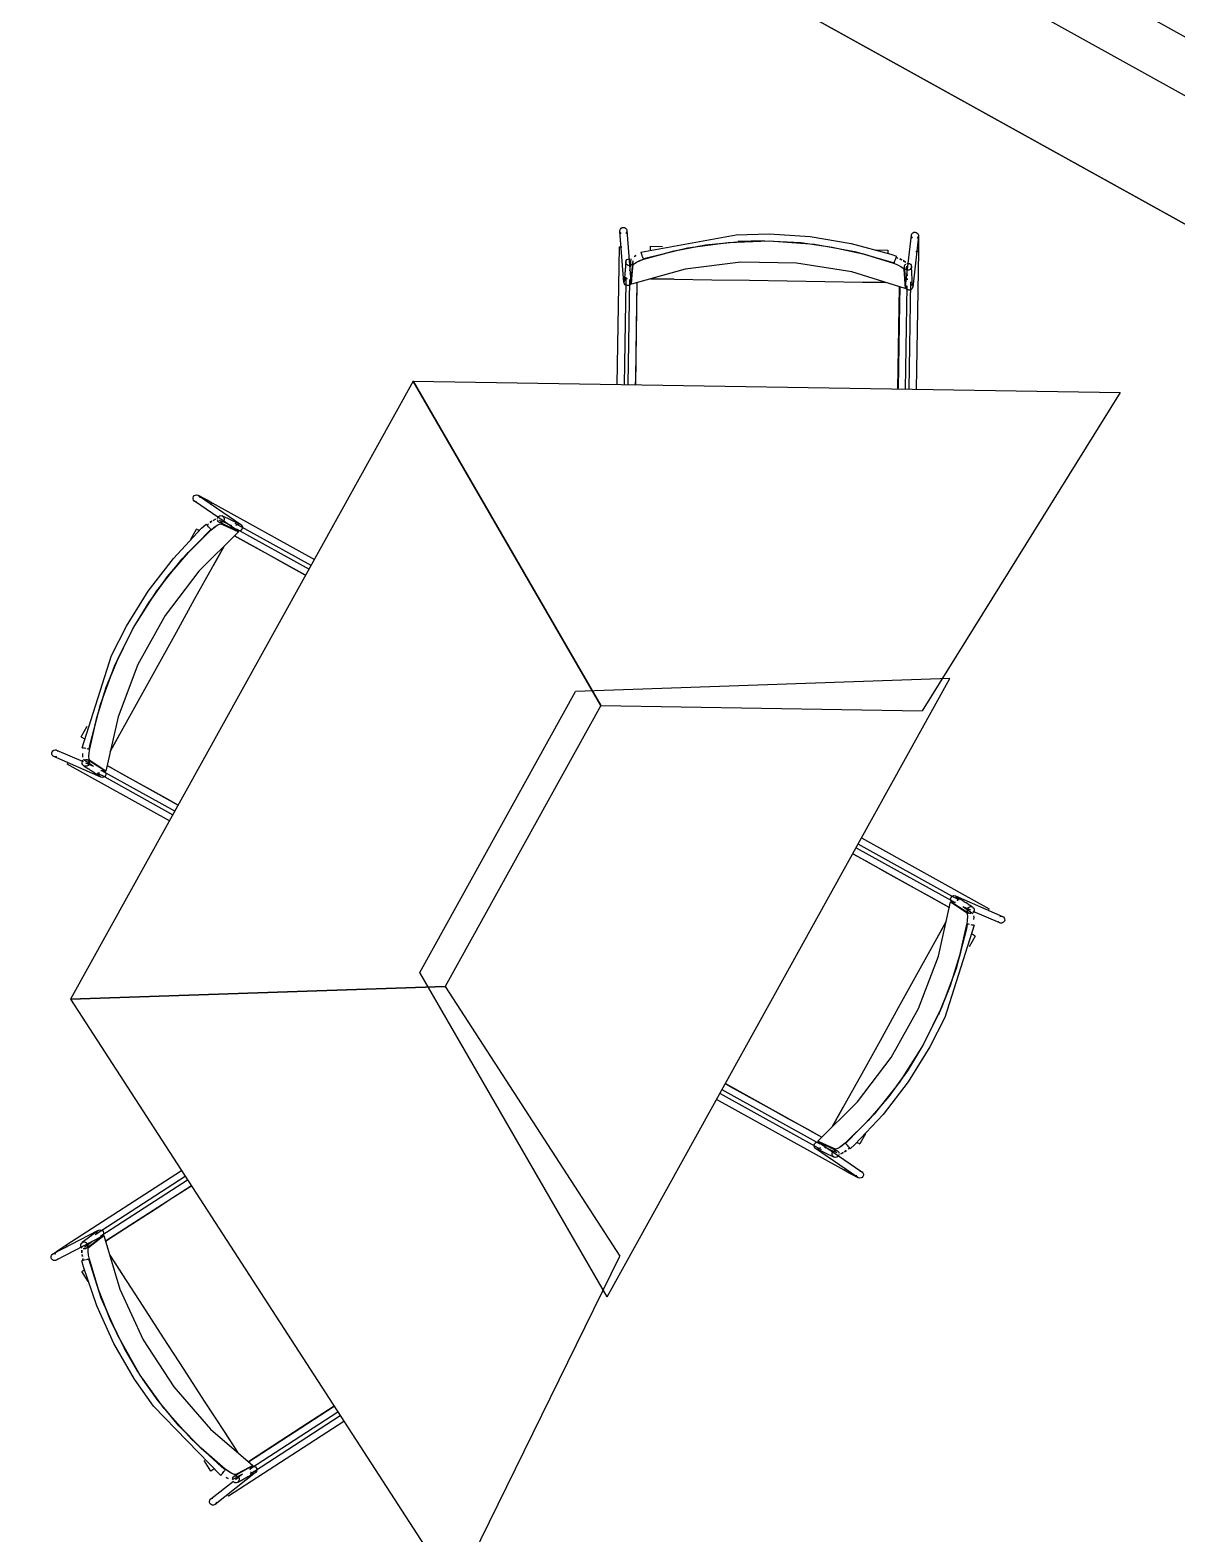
# Model space of a CAD drawing. Header units: metres. Extents: x 3.2 to 22.3, y 0.7 to 22.8.
# Drawn here: x 14.732 to 15.435, y 5.182 to 6.104 of the extents above; entities that cross this region are included whole.
import ezdxf

# ---------------------------------------------------------------- set-up
doc = ezdxf.new("R2010")
doc.units = ezdxf.units.M
doc.layers.add('ARREDI', color=9, linetype='Continuous')
doc.layers.add('PARETI_STRUTTURE', color=7, linetype='Continuous')

msp = doc.modelspace()

# ---------------------------------------------------------------- linework, layer by layer
at = {"layer": 'ARREDI'}
for points in [[(15.09465, 5.97883), (15.09415, 5.97938), (15.09389, 5.98008), (15.09384, 5.98033), (15.09387, 5.98083), (15.09411, 5.98154), (15.09458, 5.98211), (15.09522, 5.9825), (15.09597, 5.98265), (15.0967, 5.98254), (15.09736, 5.98218)], [(15.09736, 5.98217), (15.09786, 5.98162), (15.09813, 5.98092), (15.09817, 5.98067), (15.09814, 5.98017), (15.09791, 5.97947), (15.09743, 5.9789)], [(15.1084, 5.96313), (15.12718, 5.96827), (15.14633, 5.97188), (15.16546, 5.9739)], [(15.10855, 5.96318), (15.1273, 5.96829), (15.14641, 5.97189)], [(15.14724, 5.97198), (15.16549, 5.9739)], [(15.18242, 5.97434), (15.16607, 5.97394)], [(15.16611, 5.97394), (15.18241, 5.97433)], [(15.18802, 5.97424), (15.2047, 5.9733), (15.224, 5.97062), (15.24303, 5.96639), (15.26164, 5.96064)], [(15.18803, 5.97424), (15.20465, 5.9733), (15.22393, 5.97063), (15.24293, 5.96642), (15.2615, 5.9607)], [(15.27312, 5.97604), (15.27267, 5.97664), (15.27245, 5.97735), (15.27245, 5.97785), (15.27249, 5.9781), (15.27278, 5.97878), (15.2733, 5.97932)], [(15.27329, 5.97932), (15.27396, 5.97966), (15.27471, 5.97975), (15.27545, 5.97957), (15.27607, 5.97917), (15.27653, 5.97857), (15.27674, 5.97786), (15.27675, 5.97736), (15.27671, 5.97711), (15.2764, 5.97643), (15.27593, 5.97592)], [(15.09355, 5.9708), (15.09353, 5.9708), (15.09388, 5.9708), (15.09439, 5.97078)], [(15.0944, 5.97079), (15.09506, 5.97077)], [(15.09828, 5.95964), (15.09778, 5.9602), (15.0975, 5.96089), (15.09747, 5.96146), (15.09749, 5.96163), (15.09769, 5.96225), (15.09772, 5.96231), (15.09819, 5.96288), (15.09883, 5.96325), (15.09957, 5.96338)], [(15.10147, 5.96235), (15.10175, 5.96166), (15.10177, 5.96108), (15.10176, 5.96093), (15.10152, 5.96025), (15.10152, 5.96023), (15.10105, 5.95966), (15.10041, 5.9593), (15.09968, 5.95916), (15.09894, 5.95929), (15.09827, 5.95964)], [(15.09998, 5.95601), (15.10012, 5.95744), (15.10074, 5.96334)], [(15.10204, 5.95969), (15.10257, 5.96039), (15.10394, 5.96129), (15.10599, 5.96225), (15.1084, 5.96314)], [(15.10207, 5.9597), (15.10261, 5.96041), (15.10402, 5.96132), (15.10611, 5.9623), (15.1084, 5.96313)], [(15.10262, 5.96491), (15.10355, 5.96536)], [(15.10356, 5.96534), (15.10269, 5.96494)], [(15.10768, 5.9647), (15.10745, 5.96539), (15.10722, 5.9661), (15.10701, 5.96674), (15.10685, 5.96721), (15.10676, 5.96748), (15.10675, 5.96752), (15.10675, 5.96751), (15.10682, 5.96728)], [(15.10768, 5.9647), (15.10787, 5.9641), (15.10803, 5.96366), (15.1081, 5.96343)], [(15.11235, 5.9711), (15.11235, 5.97084), (15.11234, 5.97035), (15.11232, 5.9697), (15.11231, 5.96895)], [(15.11235, 5.97114), (15.11235, 5.97111)], [(15.25795, 5.96875), (15.25795, 5.96798), (15.25794, 5.96733), (15.25792, 5.9666)], [(15.26196, 5.96094), (15.26204, 5.96116), (15.26219, 5.96159), (15.26241, 5.96219)], [(15.26241, 5.96219), (15.26266, 5.96289), (15.26292, 5.96358), (15.26316, 5.96421), (15.26333, 5.96468), (15.26342, 5.96494)], [(15.26315, 5.96421), (15.26415, 5.96381)], [(15.26415, 5.9638), (15.26315, 5.9642)], [(15.26639, 5.96279), (15.26536, 5.96332)], [(15.26545, 5.96328), (15.26659, 5.9627)], [(15.2688, 5.96131), (15.26741, 5.96227)], [(15.26748, 5.96224), (15.26882, 5.9613)], [(15.27523, 5.96785), (15.27589, 5.96784)], [(15.27674, 5.96783), (15.27675, 5.96783), (15.27641, 5.96783), (15.27589, 5.96784)], [(15.26163, 5.96065), (15.2639, 5.95973), (15.26595, 5.95869), (15.26734, 5.95773), (15.26785, 5.95701), (15.26827, 5.9511), (15.26867, 5.94522), (15.23598, 5.95535), (15.20215, 5.96077), (15.16787, 5.96133), (15.13387, 5.95702), (15.10087, 5.94794), (15.10145, 5.95381), (15.10206, 5.9597)], [(15.26164, 5.96065), (15.26402, 5.95969), (15.26603, 5.95866), (15.26738, 5.9577), (15.26788, 5.95701)], [(15.27165, 5.95683), (15.27098, 5.9565), (15.27023, 5.9564), (15.2695, 5.95655), (15.26887, 5.95694), (15.26843, 5.95753), (15.26841, 5.95754), (15.26821, 5.95822), (15.26819, 5.95837), (15.26825, 5.95896), (15.26855, 5.95964), (15.26907, 5.96018)], [(15.26942, 5.95899), (15.26972, 5.9547), (15.26983, 5.95305)], [(15.26973, 5.96051), (15.27048, 5.96061), (15.27121, 5.96046), (15.27184, 5.96006), (15.27229, 5.95949), (15.27232, 5.95943), (15.27251, 5.95878), (15.27251, 5.95863), (15.27247, 5.95806), (15.27216, 5.95738), (15.27165, 5.95683)], [(15.26974, 5.95658), (15.26977, 5.95658)], [(15.09712, 5.94744), (15.09662, 5.948), (15.09636, 5.94869), (15.09632, 5.94894), (15.09634, 5.94944), (15.09658, 5.95015), (15.09705, 5.95072), (15.09769, 5.95111), (15.09843, 5.95126)], [(15.10038, 5.94808), (15.0999, 5.9475), (15.09926, 5.94711), (15.09853, 5.94697), (15.09778, 5.94708), (15.09713, 5.94744)], [(15.10428, 5.94887), (15.10407, 5.9361), (15.10382, 5.92082), (15.10359, 5.90553), (15.10334, 5.89028), (15.10327, 5.88626)], [(15.12679, 5.95099), (15.11284, 5.95123)], [(15.11285, 5.95123), (15.12719, 5.951), (15.15019, 5.95062), (15.17327, 5.95026), (15.19638, 5.94988), (15.21948, 5.94951), (15.24248, 5.94913), (15.2568, 5.9489)], [(15.25681, 5.94889), (15.24286, 5.94911)], [(15.26531, 5.94626), (15.26514, 5.93583), (15.26492, 5.92291), (15.26471, 5.91), (15.2645, 5.89705), (15.26429, 5.88412)], [(15.26867, 5.94521), (15.26953, 5.94733)], [(15.27241, 5.9446), (15.27174, 5.94426), (15.27099, 5.94417), (15.27026, 5.94435), (15.26963, 5.94475), (15.26917, 5.94535), (15.26896, 5.94606)], [(15.27002, 5.95051), (15.26995, 5.95147)], [(15.27195, 5.94828), (15.27258, 5.94788), (15.27304, 5.94728), (15.27326, 5.94656), (15.27326, 5.94606), (15.27322, 5.94582), (15.27293, 5.94514), (15.27241, 5.9446)], [(14.96724, 5.88847), (14.75726, 5.50966), (14.98671, 5.51752)], [(14.96725, 5.88848), (15.40031, 5.88145), (15.279, 5.68652)], [(14.83226, 5.81628), (14.83227, 5.81703), (14.83255, 5.81773), (14.83305, 5.8183), (14.8337, 5.81867), (14.83444, 5.81878), (14.83517, 5.81864), (14.8356, 5.81841), (14.83562, 5.81841), (14.83581, 5.81826), (14.83627, 5.81767), (14.83651, 5.81696)], [(14.83433, 5.81447), (14.83359, 5.81461), (14.83316, 5.81484), (14.83315, 5.81484), (14.83296, 5.81499), (14.8325, 5.81558), (14.83226, 5.81629)], [(14.84329, 5.81259), (14.84361, 5.81317)], [(14.84402, 5.81391), (14.84403, 5.81393), (14.84401, 5.81389), (14.84385, 5.81362), (14.8436, 5.81318)], [(14.84717, 5.80429), (14.84744, 5.805), (14.84792, 5.80557), (14.84856, 5.80594), (14.84928, 5.80606), (14.84935, 5.80606), (14.85001, 5.80592), (14.85015, 5.80586), (14.85063, 5.80554), (14.85109, 5.80496), (14.85133, 5.80425)], [(14.84325, 5.7972), (14.84511, 5.79878), (14.847, 5.80009), (14.8485, 5.80087), (14.84938, 5.80099), (14.85479, 5.79858), (14.86018, 5.79616), (14.83584, 5.77209), (14.81514, 5.74477), (14.79852, 5.71478), (14.78632, 5.68277), (14.77881, 5.64938), (14.77389, 5.65266), (14.76899, 5.65597)], [(14.79661, 5.73865), (14.80529, 5.75291), (14.81673, 5.76871), (14.82941, 5.7835), (14.84325, 5.79722)], [(14.79661, 5.73866), (14.80528, 5.75289), (14.81669, 5.76864), (14.82935, 5.78342), (14.84314, 5.79711)], [(14.83625, 5.79673), (14.8356, 5.79709), (14.83503, 5.79741), (14.8346, 5.79765), (14.83437, 5.79777)], [(14.84027, 5.80084), (14.84028, 5.80083)], [(14.84226, 5.79863), (14.84176, 5.79917), (14.84126, 5.79973), (14.84048, 5.8006), (14.8403, 5.80081)], [(14.84165, 5.80091), (14.84082, 5.80022)], [(14.84225, 5.79862), (14.84268, 5.79815), (14.84299, 5.7978), (14.84314, 5.79764)], [(14.84378, 5.80254), (14.84264, 5.80175)], [(14.84273, 5.80182), (14.84377, 5.80255)], [(14.84325, 5.79721), (14.84521, 5.79887), (14.84707, 5.80015), (14.84854, 5.8009), (14.8494, 5.80101)], [(14.84603, 5.80383), (14.84453, 5.80307)], [(14.84458, 5.80311), (14.84605, 5.80386)], [(14.85133, 5.80425), (14.85131, 5.8035), (14.85105, 5.80279), (14.85056, 5.80222), (14.84992, 5.80186), (14.8492, 5.80174), (14.84919, 5.80174), (14.84848, 5.80187), (14.84834, 5.80193), (14.84785, 5.80225), (14.8474, 5.80283), (14.84716, 5.80354)], [(14.84837, 5.8033), (14.8523, 5.80155), (14.85381, 5.80087)], [(14.85613, 5.79983), (14.85526, 5.80022)], [(14.85852, 5.79993), (14.85902, 5.8005), (14.85967, 5.80086), (14.8604, 5.80098), (14.86114, 5.80083), (14.86157, 5.80061), (14.86159, 5.80061), (14.86178, 5.80046), (14.86224, 5.79987), (14.86247, 5.79916)], [(14.86017, 5.79615), (14.85871, 5.79791)], [(14.86248, 5.79916), (14.86246, 5.79841), (14.86219, 5.79772), (14.86169, 5.79715), (14.86103, 5.79679), (14.8603, 5.79666), (14.85956, 5.7968)], [(14.78155, 5.6615), (14.78849, 5.67404), (14.79964, 5.69416), (14.81084, 5.71436), (14.82205, 5.73457), (14.83324, 5.75476), (14.84439, 5.77489), (14.85134, 5.78741)], [(14.85134, 5.78742), (14.84459, 5.77522)], [(14.85767, 5.79367), (14.86679, 5.78862), (14.87808, 5.78236), (14.88939, 5.77609), (14.90071, 5.76981)], [(14.7939, 5.73375), (14.78655, 5.71914)], [(14.78657, 5.71918), (14.79389, 5.73374)], [(14.76894, 5.66317), (14.77325, 5.68216), (14.77908, 5.70076), (14.78629, 5.71857)], [(14.76897, 5.66332), (14.77328, 5.68228), (14.7791, 5.70083), (14.78631, 5.71861)], [(15.08613, 5.32736), (15.29612, 5.70616), (15.06666, 5.6983)], [(14.97122, 5.52612), (15.06666, 5.6983)], [(15.08216, 5.68971), (14.98671, 5.51752), (14.75725, 5.50966)], [(15.08216, 5.68971), (15.27901, 5.68652)], [(14.76377, 5.67041), (14.764, 5.67028), (14.76442, 5.67005), (14.765, 5.66973), (14.76564, 5.66937)], [(14.78831, 5.67369), (14.78153, 5.66148)], [(14.74862, 5.65842), (14.7479, 5.65824), (14.74715, 5.65834), (14.74693, 5.65842), (14.74691, 5.65842), (14.7465, 5.65867), (14.74598, 5.65922), (14.74569, 5.65991), (14.74565, 5.66066), (14.74587, 5.66138), (14.74633, 5.66198), (14.74694, 5.6624)], [(14.74695, 5.66239), (14.74767, 5.66256), (14.74842, 5.66248), (14.74864, 5.66239), (14.74866, 5.66239), (14.74907, 5.66214), (14.74959, 5.6616)], [(14.7665, 5.6634), (14.76576, 5.66352), (14.76511, 5.66364), (14.76461, 5.66372), (14.76433, 5.66377), (14.76429, 5.66377), (14.7643, 5.66377), (14.76454, 5.66373)], [(14.76465, 5.65892), (14.76471, 5.66022)], [(14.76473, 5.65812), (14.76466, 5.65898), (14.76472, 5.66023)], [(14.76723, 5.66328), (14.76785, 5.66317), (14.76831, 5.66309), (14.76853, 5.66305)], [(14.76898, 5.65594), (14.76862, 5.65672), (14.76847, 5.65837), (14.76858, 5.66064), (14.76894, 5.66316)], [(14.76899, 5.65596), (14.76863, 5.65677), (14.76849, 5.65846), (14.7686, 5.66076), (14.76895, 5.66317)], [(14.7552, 5.65367), (14.75518, 5.65366)], [(14.75521, 5.6537), (14.75535, 5.65397), (14.7556, 5.65441)], [(14.75561, 5.65441), (14.75593, 5.655)], [(14.76726, 5.6526), (14.76654, 5.65242), (14.7658, 5.6525), (14.76527, 5.65274), (14.76513, 5.65283), (14.76467, 5.65332), (14.76465, 5.65336), (14.76437, 5.65404), (14.76434, 5.65478), (14.76456, 5.6555), (14.76502, 5.6561)], [(14.77126, 5.65239), (14.77007, 5.6532), (14.76515, 5.65651)], [(14.76638, 5.65668), (14.76711, 5.6566), (14.76764, 5.65637), (14.76776, 5.65627), (14.76826, 5.65575), (14.76826, 5.65574), (14.76854, 5.65506), (14.76857, 5.65432), (14.76835, 5.65362), (14.76789, 5.653), (14.76726, 5.6526)], [(14.77794, 5.64956), (14.77845, 5.64901), (14.77874, 5.64832), (14.77877, 5.64757), (14.77856, 5.64685), (14.77811, 5.64625), (14.77748, 5.64583)], [(14.82321, 5.62865), (14.8175, 5.63181), (14.80413, 5.63923), (14.79075, 5.64663), (14.77959, 5.65283)], [(14.77748, 5.64583), (14.77676, 5.64565), (14.77601, 5.64575), (14.77579, 5.64583), (14.77577, 5.64583), (14.77536, 5.64608), (14.77484, 5.64663), (14.77455, 5.64732), (14.77451, 5.64807), (14.77473, 5.64879)], [(15.23659, 5.59877), (15.24445, 5.59442), (15.2578, 5.58702), (15.27117, 5.57961), (15.28455, 5.5722), (15.29572, 5.56601)], [(15.23205, 5.42163), (15.23019, 5.42005), (15.2283, 5.41874), (15.2268, 5.41797), (15.22593, 5.41784), (15.22051, 5.42026), (15.21512, 5.42267), (15.23947, 5.44674), (15.26016, 5.47406), (15.27679, 5.50405), (15.28898, 5.53606), (15.2965, 5.56947), (15.30141, 5.56617), (15.30631, 5.56287)], [(15.29736, 5.56928), (15.29685, 5.56982), (15.29656, 5.57052), (15.29653, 5.57127), (15.29674, 5.57199), (15.2972, 5.57258), (15.29782, 5.573)], [(15.29782, 5.573), (15.29854, 5.57318), (15.29929, 5.57308), (15.29951, 5.573), (15.29953, 5.573), (15.29995, 5.57275), (15.30046, 5.57221), (15.30075, 5.57151), (15.30079, 5.57076), (15.30057, 5.57004)], [(15.30404, 5.56644), (15.30523, 5.56564), (15.31015, 5.56232)], [(15.30893, 5.56215), (15.30819, 5.56223), (15.30766, 5.56247), (15.30754, 5.56257), (15.30704, 5.56308), (15.30704, 5.56309), (15.30676, 5.56377), (15.30673, 5.56451), (15.30696, 5.56522), (15.30741, 5.56583), (15.30804, 5.56623)], [(15.30804, 5.56624), (15.30877, 5.56642), (15.3095, 5.56633), (15.31003, 5.5661), (15.31017, 5.566), (15.31063, 5.56551), (15.31065, 5.56547), (15.31093, 5.56479), (15.31096, 5.56406), (15.31074, 5.56333), (15.31028, 5.56274)], [(15.29376, 5.55734), (15.28681, 5.5448), (15.27566, 5.52467), (15.26446, 5.50448), (15.25326, 5.48427), (15.24206, 5.46407), (15.23091, 5.44395), (15.22396, 5.43142)], [(15.28699, 5.54514), (15.29377, 5.55735)], [(15.30631, 5.56287), (15.30667, 5.56206), (15.30681, 5.56037), (15.3067, 5.55808), (15.30635, 5.55566)], [(15.30632, 5.56289), (15.30668, 5.56211), (15.30683, 5.56046), (15.30672, 5.5582), (15.30636, 5.55567)], [(15.31057, 5.56072), (15.31064, 5.55986), (15.31058, 5.55861)], [(15.31065, 5.55992), (15.31059, 5.55861)], [(15.3197, 5.56442), (15.31938, 5.56384)], [(15.32009, 5.56513), (15.31995, 5.56487), (15.3197, 5.56442)], [(15.3201, 5.56516), (15.32012, 5.56518)], [(15.32835, 5.55644), (15.32763, 5.55626), (15.32688, 5.55636), (15.32666, 5.55644), (15.32665, 5.55644), (15.32623, 5.55669), (15.32571, 5.55723)], [(15.32668, 5.56041), (15.3274, 5.56058), (15.32815, 5.56049), (15.32837, 5.56041), (15.32839, 5.56041), (15.32881, 5.56016), (15.32932, 5.55962), (15.32961, 5.55892), (15.32965, 5.55817), (15.32943, 5.55745), (15.32897, 5.55685), (15.32836, 5.55644)], [(15.30633, 5.55552), (15.30202, 5.53656), (15.2962, 5.518), (15.289, 5.50022)], [(15.30636, 5.55566), (15.30206, 5.53667), (15.29622, 5.51808), (15.28901, 5.50026)], [(15.30807, 5.55555), (15.30745, 5.55566), (15.30699, 5.55575), (15.30677, 5.55579)], [(15.3088, 5.55543), (15.30954, 5.55531), (15.31019, 5.5552), (15.31069, 5.55511), (15.31097, 5.55506), (15.31101, 5.55506), (15.311, 5.55506), (15.31076, 5.5551)], [(15.31153, 5.54843), (15.3113, 5.54855), (15.31088, 5.54879), (15.3103, 5.54911), (15.30966, 5.54947)], [(15.08613, 5.32735), (14.97121, 5.52611)], [(14.98671, 5.51753), (15.09372, 5.35228)], [(14.75725, 5.50966), (14.99268, 5.14612), (15.09372, 5.35228)], [(15.28141, 5.48508), (15.28875, 5.49969)], [(15.28873, 5.49965), (15.28141, 5.48509)], [(15.27869, 5.48018), (15.27001, 5.46592), (15.25857, 5.45013), (15.24589, 5.43534), (15.23206, 5.42162)], [(15.27869, 5.48018), (15.27003, 5.46594), (15.25861, 5.45019), (15.24596, 5.43542), (15.23216, 5.42172)], [(15.15852, 5.45794), (15.16328, 5.4553), (15.18592, 5.44274), (15.19721, 5.43648), (15.20852, 5.43021), (15.21763, 5.42516)], [(15.22396, 5.43141), (15.23071, 5.44362)], [(15.21282, 5.41967), (15.21284, 5.42042), (15.21312, 5.42112), (15.21362, 5.42169), (15.21427, 5.42205), (15.21501, 5.42217), (15.21574, 5.42203)], [(15.21679, 5.41891), (15.21629, 5.41834), (15.21563, 5.41797), (15.2149, 5.41785), (15.21416, 5.418), (15.21373, 5.41822), (15.21372, 5.41822), (15.21352, 5.41838), (15.21306, 5.41896), (15.21283, 5.41967)], [(15.21513, 5.42268), (15.21659, 5.42092)], [(15.21917, 5.419), (15.22005, 5.41861)], [(15.23205, 5.42162), (15.2301, 5.41997), (15.22823, 5.41869), (15.22676, 5.41794), (15.2259, 5.41783)], [(15.23305, 5.42021), (15.23262, 5.42068), (15.23231, 5.42103), (15.23216, 5.4212)], [(15.23305, 5.42021), (15.23355, 5.41966), (15.23405, 5.41911), (15.23482, 5.41823), (15.235, 5.41802)], [(15.23365, 5.41791), (15.23448, 5.41862)], [(15.23905, 5.4221), (15.23971, 5.42174), (15.24027, 5.42142), (15.24071, 5.42119), (15.24093, 5.42106)], [(15.22693, 5.41554), (15.223, 5.41729), (15.22149, 5.41797)], [(15.22398, 5.41458), (15.22399, 5.41533), (15.22425, 5.41604), (15.22474, 5.41661), (15.22538, 5.41697), (15.2261, 5.4171), (15.22611, 5.4171), (15.22682, 5.41696), (15.22696, 5.4169), (15.22745, 5.41658), (15.22791, 5.416), (15.22814, 5.41529)], [(15.22813, 5.41454), (15.22786, 5.41383), (15.22738, 5.41326), (15.22674, 5.41289), (15.22602, 5.41278), (15.22595, 5.41278), (15.2253, 5.41292), (15.22516, 5.41297), (15.22467, 5.41329), (15.22421, 5.41388), (15.22398, 5.41458)], [(15.23072, 5.41573), (15.22925, 5.41498)], [(15.22927, 5.415), (15.23077, 5.41577)], [(15.23152, 5.41629), (15.23266, 5.41708)], [(15.23257, 5.41701), (15.23153, 5.41629)], [(15.23503, 5.41799), (15.23502, 5.41801)], [(15.23128, 5.40492), (15.23127, 5.40491), (15.2313, 5.40496), (15.23145, 5.40521), (15.2317, 5.40566)], [(15.23201, 5.40624), (15.23169, 5.40566)], [(15.24305, 5.40255), (15.24303, 5.4018), (15.24275, 5.40111), (15.24225, 5.40054), (15.2416, 5.40016), (15.24087, 5.40005), (15.24013, 5.40019), (15.2397, 5.40042), (15.23969, 5.40042), (15.23949, 5.40058), (15.23903, 5.40116), (15.2388, 5.40187)], [(15.24097, 5.40437), (15.24171, 5.40423), (15.24214, 5.40399), (15.24215, 5.40399), (15.24235, 5.40384), (15.24281, 5.40326), (15.24304, 5.40255)], [(14.77864, 5.36144), (14.78739, 5.36711), (14.79824, 5.37414), (14.80908, 5.38115), (14.81995, 5.38819), (14.83081, 5.39522)], [(14.76874, 5.35038), (14.76824, 5.35277), (14.76796, 5.35506), (14.76797, 5.35675), (14.76829, 5.35757), (14.77296, 5.36121), (14.77764, 5.36482), (14.78742, 5.33203), (14.80178, 5.30091), (14.82041, 5.27213), (14.84293, 5.2463), (14.86885, 5.22396), (14.86364, 5.22117), (14.85842, 5.21839)], [(14.77326, 5.36584), (14.77324, 5.36659), (14.77349, 5.3673), (14.77395, 5.36788), (14.77437, 5.36816), (14.77459, 5.36826), (14.77533, 5.3684), (14.77606, 5.36827)], [(14.77763, 5.36482), (14.77539, 5.36436)], [(14.77606, 5.36827), (14.77672, 5.3679), (14.7772, 5.36733), (14.77747, 5.36663), (14.77748, 5.36588), (14.77725, 5.36517), (14.77677, 5.36459)], [(14.75435, 5.35894), (14.75436, 5.35893)], [(14.75438, 5.35889), (14.75455, 5.35864), (14.75483, 5.35821)], [(14.75518, 5.35766), (14.75482, 5.35822)], [(14.76434, 5.35718), (14.76384, 5.35775), (14.76356, 5.35845), (14.76355, 5.35918), (14.76377, 5.35988), (14.7638, 5.35993), (14.76423, 5.36045), (14.76435, 5.36054), (14.76486, 5.36082), (14.7656, 5.36096), (14.76632, 5.36082)], [(14.76417, 5.35434), (14.76419, 5.35599)], [(14.7642, 5.35596), (14.76418, 5.35427)], [(14.76633, 5.36082), (14.76698, 5.36046), (14.76748, 5.35989), (14.76776, 5.3592), (14.76777, 5.35845), (14.76755, 5.35776), (14.76754, 5.35776), (14.76709, 5.35719), (14.76697, 5.3571), (14.76645, 5.35681), (14.76573, 5.35669), (14.76499, 5.35681)], [(14.76578, 5.35777), (14.76917, 5.36042), (14.77047, 5.36144)], [(14.76873, 5.35039), (14.76821, 5.35289), (14.76794, 5.35514), (14.76797, 5.35679), (14.76829, 5.3576)], [(14.74674, 5.34966), (14.74608, 5.35002), (14.7456, 5.35061), (14.74533, 5.3513), (14.74532, 5.35205), (14.74555, 5.35276), (14.74603, 5.35334), (14.74643, 5.35362), (14.74644, 5.35362), (14.74667, 5.35372), (14.7474, 5.35386), (14.74814, 5.35373)], [(14.74931, 5.35064), (14.74884, 5.35005), (14.74844, 5.34977), (14.74843, 5.34977), (14.7482, 5.34968), (14.74747, 5.34954), (14.74673, 5.34966)], [(14.76444, 5.34954), (14.76418, 5.34947), (14.76412, 5.34947), (14.76415, 5.34947)], [(14.76443, 5.35209), (14.76427, 5.35336)], [(14.76431, 5.35313), (14.76445, 5.35199)], [(14.76493, 5.34966), (14.76471, 5.35071)], [(14.76472, 5.35073), (14.76494, 5.34966)], [(14.76631, 5.34999), (14.76559, 5.34981), (14.76494, 5.34966)], [(14.76702, 5.35017), (14.76763, 5.35032), (14.76809, 5.35043), (14.76831, 5.35049)], [(14.79846, 5.28167), (14.78996, 5.29605), (14.78142, 5.31358), (14.77432, 5.33173), (14.76874, 5.35038)], [(14.79845, 5.28169), (14.78998, 5.29602), (14.78145, 5.31351), (14.77437, 5.33163), (14.76877, 5.35024)], [(14.78119, 5.35293), (14.78878, 5.34122)], [(14.78119, 5.35291), (14.78898, 5.34088), (14.80148, 5.32158), (14.81404, 5.3022), (14.82659, 5.2828), (14.83915, 5.26341), (14.85165, 5.24411), (14.85944, 5.23208)], [(14.76406, 5.34282), (14.76428, 5.34296), (14.7647, 5.34322), (14.76524, 5.34358), (14.76587, 5.34398)], [(14.80151, 5.27697), (14.81094, 5.26362)], [(14.81091, 5.26366), (14.80151, 5.27696)], [(14.85192, 5.22183), (14.83723, 5.23456), (14.82359, 5.24843), (14.8113, 5.26315)], [(14.85204, 5.22174), (14.8373, 5.23448), (14.82364, 5.24837), (14.81132, 5.26313)], [(14.91873, 5.26031), (14.91537, 5.25813), (14.90256, 5.24984), (14.88973, 5.24152), (14.8769, 5.23321), (14.86618, 5.22627)], [(14.85187, 5.24378), (14.85946, 5.23206)], [(14.84502, 5.22175), (14.8444, 5.22135), (14.84384, 5.22099), (14.84344, 5.22072), (14.84322, 5.22058)], [(14.84947, 5.21812), (14.84933, 5.21794), (14.84931, 5.21793), (14.84933, 5.21796), (14.84951, 5.21818), (14.84982, 5.21858), (14.85022, 5.21911), (14.85114, 5.22028)], [(14.85196, 5.22132), (14.85182, 5.22114), (14.85153, 5.22078), (14.85114, 5.22027)], [(14.85841, 5.21839), (14.85754, 5.21846), (14.85598, 5.21913), (14.85401, 5.22031), (14.85204, 5.22175)], [(14.85844, 5.21838), (14.85758, 5.21843), (14.85605, 5.21907), (14.8541, 5.22023), (14.85204, 5.22174)], [(14.85265, 5.21663), (14.85372, 5.21599)], [(14.85378, 5.21596), (14.85265, 5.21662)], [(14.86265, 5.21872), (14.86137, 5.21804), (14.85614, 5.21528)], [(14.85637, 5.2157), (14.85655, 5.21642), (14.85697, 5.21704), (14.85744, 5.2174), (14.85758, 5.21747), (14.85827, 5.21765), (14.85829, 5.21765), (14.85901, 5.21758), (14.85968, 5.21724), (14.86019, 5.21672), (14.86051, 5.21602), (14.86058, 5.21529)], [(14.87136, 5.22112), (14.87116, 5.2204), (14.87074, 5.21979), (14.87056, 5.21962), (14.87055, 5.21962), (14.87013, 5.21936), (14.86941, 5.21916), (14.86866, 5.21923), (14.86799, 5.21955), (14.86745, 5.22008)], [(14.86901, 5.22346), (14.86976, 5.2234), (14.87044, 5.22308), (14.87097, 5.22255), (14.87129, 5.22187), (14.87136, 5.22112)], [(14.86058, 5.21528), (14.8604, 5.21456), (14.85998, 5.21395), (14.85951, 5.21359), (14.85937, 5.21352), (14.85873, 5.21334), (14.85867, 5.21334), (14.85794, 5.21341), (14.85727, 5.21374), (14.85676, 5.21427)], [(14.84666, 5.20158), (14.84648, 5.20086), (14.84605, 5.20025), (14.84587, 5.20008), (14.84586, 5.20008), (14.84544, 5.19982), (14.84472, 5.19962), (14.84398, 5.19969), (14.8433, 5.20001), (14.84276, 5.20054), (14.84244, 5.20123), (14.84237, 5.20197)], [(14.84238, 5.20197), (14.84256, 5.20269), (14.84299, 5.2033), (14.84317, 5.20347), (14.84318, 5.20347), (14.8436, 5.20373), (14.84432, 5.20393)], [(14.85349, 5.20586), (14.85313, 5.20641)], [(14.85395, 5.20514), (14.85396, 5.20513), (14.85377, 5.20542), (14.85349, 5.20585)]]:
    msp.add_lwpolyline(points, dxfattribs=at)
for points in [[(15.10087, 5.94793), (15.09983, 5.95077)], [(15.08216, 5.68971), (14.96724, 5.88847)], [(14.77881, 5.64938), (14.77582, 5.64978)], [(15.29649, 5.56946), (15.29948, 5.56904)], [(14.86886, 5.22396), (14.86709, 5.22151)]]:
    msp.add_lwpolyline(points, close=True, dxfattribs=at)
at = {"layer": 'PARETI_STRUTTURE'}
for points in [[(13.58152, 7.09369), (15.83785, 5.84291)], [(15.86472, 5.74924), (13.54295, 7.03628)], [(15.74495, 5.61439), (15.71911, 5.62871), (15.80445, 5.78264), (13.82706, 6.8788)], [(15.82598, 5.88551), (15.41273, 6.11459), (15.64181, 6.52784), (15.41273, 6.11459), (15.30942, 6.17185)], [(15.09817, 5.98067), (15.10064, 5.94928)], [(15.09632, 5.94894), (15.09385, 5.98033)], [(15.10675, 5.96753), (15.16508, 5.97816), (15.18529, 5.97865)], [(15.1081, 5.96341), (15.11096, 5.96426), (15.13532, 5.97011), (15.16017, 5.97347), (15.18522, 5.97432)], [(15.18523, 5.97432), (15.18812, 5.97425), (15.21313, 5.97229), (15.2378, 5.96785), (15.26195, 5.96092)], [(15.18529, 5.97865), (15.21052, 5.97698), (15.23546, 5.97281), (15.25985, 5.96619), (15.26343, 5.96498)], [(15.26895, 5.94655), (15.27244, 5.97785)], [(15.27675, 5.97736), (15.27326, 5.94607)], [(15.2768, 5.97765), (15.27683, 5.9763), (15.27683, 5.97469), (15.2768, 5.97142), (15.27676, 5.96783)], [(15.09217, 5.88645), (15.09353, 5.9708)], [(15.11235, 5.97114), (15.11999, 5.97102)], [(15.25083, 5.96889), (15.25796, 5.96878)], [(15.27675, 5.96782), (15.27539, 5.88347)], [(15.09747, 5.96146), (15.09746, 5.96138), (15.09745, 5.96125), (15.09745, 5.96112), (15.09742, 5.96087), (15.0974, 5.96073), (15.0974, 5.9606), (15.09739, 5.96046), (15.09736, 5.96021), (15.09736, 5.96007), (15.09735, 5.95995), (15.09733, 5.95981), (15.09732, 5.95968), (15.09731, 5.95955), (15.09731, 5.95942), (15.09729, 5.9593), (15.09728, 5.95916), (15.09726, 5.95903), (15.09726, 5.95889), (15.09724, 5.95864), (15.09722, 5.9585), (15.09722, 5.95838), (15.09721, 5.95824), (15.09718, 5.95799), (15.09718, 5.95785), (15.09717, 5.95773), (15.09715, 5.95759), (15.09714, 5.95746), (15.09713, 5.95732), (15.09713, 5.9572), (15.09711, 5.95707), (15.0971, 5.95693), (15.09708, 5.95681), (15.09708, 5.95667), (15.09706, 5.95642), (15.09704, 5.95628), (15.09704, 5.95616), (15.09703, 5.95602), (15.09701, 5.95589), (15.097, 5.95575), (15.097, 5.95563), (15.09699, 5.9555), (15.09697, 5.95537), (15.09696, 5.95524), (15.09696, 5.9551), (15.09693, 5.95485), (15.09692, 5.95471), (15.0969, 5.95459), (15.0969, 5.95445), (15.09688, 5.9542), (15.09686, 5.95406), (15.09686, 5.95393), (15.09685, 5.9538), (15.09683, 5.95367), (15.09682, 5.95353), (15.09682, 5.95341), (15.09681, 5.95328), (15.09679, 5.95314), (15.09678, 5.95302), (15.09678, 5.95288), (15.09675, 5.95263), (15.09674, 5.95249), (15.09672, 5.95237), (15.09672, 5.95223), (15.09671, 5.9521), (15.0967, 5.95196), (15.09668, 5.95184), (15.09668, 5.95171), (15.09667, 5.95157), (15.09665, 5.95145), (15.09664, 5.95131), (15.09664, 5.95118), (15.09663, 5.95106), (15.09661, 5.95092), (15.0966, 5.9508), (15.0966, 5.95066), (15.09658, 5.95053), (15.09657, 5.95039), (15.09656, 5.95027), (15.09656, 5.95014), (15.09654, 5.95), (15.09653, 5.94988), (15.09651, 5.94974), (15.09632, 5.94893)], [(15.10012, 5.95744), (15.10015, 5.95933)], [(15.10083, 5.94941), (15.10178, 5.96108)], [(15.26819, 5.95837), (15.26819, 5.95835), (15.26821, 5.95821), (15.26821, 5.95808), (15.26822, 5.95794), (15.26822, 5.95782), (15.26824, 5.95768), (15.26824, 5.95743), (15.26825, 5.95729), (15.26825, 5.95717), (15.26826, 5.95703), (15.26826, 5.9569), (15.26828, 5.95676), (15.26828, 5.95664), (15.26829, 5.95651), (15.26829, 5.95637), (15.26831, 5.95625), (15.26831, 5.95611), (15.26832, 5.95599), (15.26832, 5.95572), (15.26833, 5.95558), (15.26833, 5.95546), (15.26835, 5.95533), (15.26835, 5.95519), (15.26836, 5.95507), (15.26836, 5.95493), (15.26837, 5.95481), (15.26837, 5.95467), (15.26839, 5.95454), (15.26839, 5.95428), (15.2684, 5.95415), (15.2684, 5.95401), (15.26842, 5.95389), (15.26842, 5.95375), (15.26843, 5.95362), (15.26843, 5.9535), (15.26844, 5.95336), (15.26844, 5.95324), (15.26846, 5.9531), (15.26846, 5.95283), (15.26847, 5.95271), (15.26847, 5.95257), (15.26849, 5.95244), (15.26849, 5.95232), (15.2685, 5.95218), (15.2685, 5.95206), (15.26851, 5.95192), (15.26851, 5.95179), (15.26853, 5.95165), (15.26853, 5.95153), (15.26854, 5.9514), (15.26854, 5.95114), (15.26856, 5.951), (15.26856, 5.95087), (15.26857, 5.95074), (15.26857, 5.95061), (15.26858, 5.95049), (15.26858, 5.95035), (15.2686, 5.95022), (15.2686, 5.95008), (15.26861, 5.94996), (15.26861, 5.94969), (15.26862, 5.94957), (15.26862, 5.94943), (15.26864, 5.94931), (15.26864, 5.94917), (15.26865, 5.94904), (15.26865, 5.9489), (15.26867, 5.94878), (15.26867, 5.94865), (15.26868, 5.94851), (15.26868, 5.94839), (15.26869, 5.94825), (15.26869, 5.94799), (15.26871, 5.94786), (15.26871, 5.94772), (15.26872, 5.9476), (15.26872, 5.94747), (15.26874, 5.94733), (15.26874, 5.94721), (15.26875, 5.94707), (15.26875, 5.94694), (15.26876, 5.94681), (15.26876, 5.94668)], [(15.26977, 5.95658), (15.26974, 5.95469)], [(15.27309, 5.94688), (15.27252, 5.95863)], [(15.09751, 5.949), (15.09649, 5.88637)], [(15.09755, 5.95217), (15.09751, 5.94922)], [(15.09896, 5.88634), (15.1, 5.95029)], [(15.10431, 5.94888), (15.1033, 5.88627)], [(15.26426, 5.88366), (15.26527, 5.94627)], [(15.26961, 5.94693), (15.26859, 5.88358)], [(15.27105, 5.88354), (15.27212, 5.94933)], [(14.85913, 5.79703), (14.83316, 5.81484)], [(14.83538, 5.81859), (14.83658, 5.81798), (14.83801, 5.81723), (14.84087, 5.81567), (14.84402, 5.81392)], [(14.8356, 5.81841), (14.86158, 5.80061)], [(14.84403, 5.81393), (14.90667, 5.7792)], [(14.86079, 5.80083), (14.85015, 5.80586)], [(14.79144, 5.73832), (14.80479, 5.75979), (14.8202, 5.77985), (14.83752, 5.79825), (14.84027, 5.80085)], [(14.79523, 5.73623), (14.79664, 5.73874), (14.81014, 5.75989), (14.82568, 5.77957), (14.84316, 5.79762)], [(14.83088, 5.79155), (14.83434, 5.79779)], [(14.85892, 5.79693), (14.8588, 5.79698), (14.85869, 5.79704), (14.85856, 5.79709), (14.85845, 5.79715), (14.85833, 5.7972), (14.85822, 5.79726), (14.85809, 5.79731), (14.85798, 5.79737), (14.85785, 5.79743), (14.85774, 5.79748), (14.85762, 5.79754), (14.85751, 5.79759), (14.85726, 5.7977), (14.85715, 5.79777), (14.85702, 5.79783), (14.85691, 5.79788), (14.85679, 5.79794), (14.85667, 5.798), (14.85655, 5.79805), (14.85644, 5.79811), (14.85631, 5.79816), (14.8562, 5.79822), (14.85608, 5.79827), (14.85597, 5.79833), (14.85572, 5.79844), (14.8556, 5.7985), (14.85548, 5.79855), (14.85537, 5.79861), (14.85524, 5.79866), (14.85513, 5.79872), (14.85501, 5.79877), (14.8549, 5.79883), (14.85477, 5.79888), (14.85466, 5.79894), (14.85454, 5.799), (14.85442, 5.79905), (14.85417, 5.79916), (14.85406, 5.79922), (14.85394, 5.79927), (14.85383, 5.79934), (14.8537, 5.7994), (14.85359, 5.79945), (14.85347, 5.79951), (14.85335, 5.79956), (14.85323, 5.79962), (14.85312, 5.79968), (14.85299, 5.79973), (14.85288, 5.79979), (14.85263, 5.7999), (14.85252, 5.79995), (14.8524, 5.80001), (14.85229, 5.80006), (14.85216, 5.80012), (14.85205, 5.80018), (14.85192, 5.80023), (14.85181, 5.80029), (14.85169, 5.80034), (14.85158, 5.8004), (14.85145, 5.80045), (14.85134, 5.80051), (14.85109, 5.80062), (14.85098, 5.80068), (14.85085, 5.80073), (14.85074, 5.80079), (14.85062, 5.80086), (14.85051, 5.80091), (14.85038, 5.80097), (14.85027, 5.80102), (14.85015, 5.80108), (14.85004, 5.80113), (14.84979, 5.80125), (14.84967, 5.8013), (14.84955, 5.80136), (14.84944, 5.80141), (14.84931, 5.80147), (14.8492, 5.80152), (14.84908, 5.80158), (14.84897, 5.80163), (14.84884, 5.80169), (14.84873, 5.80175), (14.8486, 5.8018), (14.84849, 5.80186), (14.84837, 5.80191), (14.84834, 5.80193)], [(14.85067, 5.80248), (14.85231, 5.80156)], [(14.90457, 5.77542), (14.85817, 5.80114)], [(14.8591, 5.79779), (14.90337, 5.77325)], [(14.90127, 5.76947), (14.85764, 5.79365)], [(14.76429, 5.66378), (14.78234, 5.72025), (14.79144, 5.73832)], [(14.76856, 5.66304), (14.76914, 5.66596), (14.77546, 5.69021), (14.78419, 5.71371), (14.79523, 5.73622)], [(14.76373, 5.67043), (14.76744, 5.67711)], [(14.77578, 5.64584), (14.74692, 5.65842)], [(14.74865, 5.6624), (14.76491, 5.6553)], [(14.81782, 5.61893), (14.75518, 5.65366)], [(14.76527, 5.65275), (14.76534, 5.65269), (14.76601, 5.65228), (14.76611, 5.65221), (14.76622, 5.65212), (14.76711, 5.65157), (14.76722, 5.65148), (14.76811, 5.65093), (14.7682, 5.65086), (14.76831, 5.65078), (14.76931, 5.65015), (14.76942, 5.65007), (14.7702, 5.64958), (14.7703, 5.64951), (14.77041, 5.64943), (14.77141, 5.6488), (14.77152, 5.64872), (14.7723, 5.64823), (14.7724, 5.64816), (14.77251, 5.6481), (14.77262, 5.64801), (14.77351, 5.64746), (14.77362, 5.64737), (14.7744, 5.64689), (14.77449, 5.64682), (14.77461, 5.64675), (14.77472, 5.64666), (14.77516, 5.64639), (14.77579, 5.64583)], [(14.7664, 5.65465), (14.77067, 5.65279)], [(14.7775, 5.65003), (14.76764, 5.65636)], [(14.76932, 5.6536), (14.76842, 5.6541)], [(14.82113, 5.62488), (14.77633, 5.64971)], [(14.77652, 5.65023), (14.77751, 5.6498)], [(14.77959, 5.65286), (14.82323, 5.62867)], [(14.77352, 5.64845), (14.77609, 5.64702)], [(14.77629, 5.64691), (14.81993, 5.62272)], [(15.29902, 5.57193), (15.23988, 5.60471)], [(15.24198, 5.6085), (15.32012, 5.56518)], [(15.2957, 5.56598), (15.23658, 5.59876)], [(15.23868, 5.60255), (15.29898, 5.56912)], [(15.29878, 5.5686), (15.29779, 5.56903)], [(15.29781, 5.56881), (15.30766, 5.56247)], [(15.30178, 5.57039), (15.29921, 5.57182)], [(15.31003, 5.56609), (15.30996, 5.56614), (15.30929, 5.56656), (15.3092, 5.56663), (15.30909, 5.56671), (15.30809, 5.56734), (15.30797, 5.56742), (15.3072, 5.56791), (15.3071, 5.56797), (15.30699, 5.56806), (15.30599, 5.56868), (15.30588, 5.56877), (15.3051, 5.56925), (15.305, 5.56932), (15.30489, 5.56941), (15.30389, 5.57003), (15.30378, 5.57011), (15.303, 5.5706), (15.3029, 5.57067), (15.30279, 5.57074), (15.30268, 5.57082), (15.30168, 5.57145), (15.30157, 5.57153), (15.3009, 5.57195), (15.30081, 5.57202), (15.3007, 5.57209), (15.30059, 5.57217), (15.30014, 5.57245), (15.29952, 5.573)], [(15.29952, 5.57299), (15.32838, 5.56041)], [(15.3089, 5.56418), (15.30463, 5.56604)], [(15.30598, 5.56523), (15.30689, 5.56473)], [(15.32666, 5.55643), (15.31039, 5.56353)], [(15.30674, 5.55579), (15.30616, 5.55288), (15.29984, 5.52863), (15.29112, 5.50513), (15.28007, 5.48261)], [(15.31101, 5.55505), (15.29296, 5.49858), (15.28386, 5.48051)], [(15.31157, 5.54841), (15.30786, 5.54173)], [(15.28008, 5.48261), (15.27866, 5.48009), (15.26516, 5.45894), (15.24962, 5.43926), (15.23215, 5.42122)], [(15.28386, 5.48051), (15.27051, 5.45904), (15.2551, 5.43899), (15.23778, 5.42058), (15.23503, 5.41799)], [(15.15853, 5.45796), (15.21766, 5.42518)], [(15.23127, 5.4049), (15.15313, 5.44822)], [(15.15523, 5.45202), (15.21713, 5.4177)], [(15.21619, 5.42103), (15.15643, 5.45417)], [(15.21617, 5.4218), (15.24215, 5.40399)], [(15.21638, 5.42191), (15.2165, 5.42185), (15.21661, 5.4218), (15.21674, 5.42174), (15.21685, 5.42169), (15.21697, 5.42163), (15.21709, 5.42157), (15.21721, 5.42152), (15.21732, 5.42146), (15.21745, 5.42141), (15.21756, 5.42135), (15.21768, 5.4213), (15.21779, 5.42124), (15.21804, 5.42113), (15.21816, 5.42106), (15.21828, 5.42101), (15.21839, 5.42095), (15.21852, 5.42089), (15.21863, 5.42084), (15.21875, 5.42078), (15.21886, 5.42073), (15.21899, 5.42067), (15.2191, 5.42062), (15.21922, 5.42056), (15.21934, 5.42051), (15.21959, 5.42039), (15.2197, 5.42034), (15.21982, 5.42028), (15.21993, 5.42023), (15.22006, 5.42017), (15.22017, 5.42012), (15.22029, 5.42006), (15.22041, 5.42001), (15.22053, 5.41995), (15.22064, 5.41989), (15.22077, 5.41984), (15.22088, 5.41978), (15.22113, 5.41967), (15.22124, 5.41962), (15.22136, 5.41956), (15.22147, 5.41949), (15.2216, 5.41944), (15.22171, 5.41938), (15.22184, 5.41932), (15.22195, 5.41927), (15.22207, 5.41921), (15.22218, 5.41916), (15.22231, 5.4191), (15.22242, 5.41905), (15.22267, 5.41894), (15.22278, 5.41888), (15.22291, 5.41882), (15.22302, 5.41877), (15.22314, 5.41871), (15.22325, 5.41866), (15.22338, 5.4186), (15.22349, 5.41855), (15.22361, 5.41849), (15.22372, 5.41844), (15.22385, 5.41838), (15.22396, 5.41832), (15.22421, 5.41821), (15.22432, 5.41816), (15.22445, 5.4181), (15.22456, 5.41805), (15.22468, 5.41799), (15.22479, 5.41792), (15.22492, 5.41787), (15.22503, 5.41781), (15.22516, 5.41776), (15.22527, 5.4177), (15.22552, 5.41759), (15.22563, 5.41753), (15.22575, 5.41748), (15.22586, 5.41742), (15.22599, 5.41737), (15.2261, 5.41731), (15.22622, 5.41726), (15.22634, 5.4172), (15.22646, 5.41714), (15.22657, 5.41709), (15.2267, 5.41703), (15.22681, 5.41698), (15.22693, 5.41692), (15.22696, 5.41691)], [(15.24442, 5.42728), (15.24096, 5.42104)], [(15.2397, 5.40042), (15.21373, 5.41823)], [(15.21452, 5.418), (15.22516, 5.41297)], [(15.22463, 5.41636), (15.223, 5.41727)], [(14.75436, 5.35894), (14.82516, 5.4048)], [(14.82751, 5.40116), (14.77229, 5.3654)], [(15.23992, 5.40025), (15.23872, 5.40086), (15.23729, 5.40161), (15.23443, 5.40316), (15.23128, 5.40491)], [(14.77568, 5.36464), (14.82886, 5.39909)], [(14.83122, 5.39545), (14.77865, 5.36141)], [(14.74643, 5.35361), (14.77436, 5.36816)], [(14.77636, 5.36432), (14.74843, 5.34978)], [(14.77379, 5.36756), (14.76435, 5.36054)], [(14.77637, 5.36408), (14.77626, 5.364), (14.77616, 5.36393), (14.77605, 5.36385), (14.77595, 5.36376), (14.77584, 5.36369), (14.77574, 5.36361), (14.77563, 5.36354), (14.77552, 5.36346), (14.77542, 5.36337), (14.77531, 5.36331), (14.77521, 5.36322), (14.7751, 5.36314), (14.77499, 5.36307), (14.77489, 5.36299), (14.77478, 5.3629), (14.77469, 5.36283), (14.77457, 5.36275), (14.77448, 5.36268), (14.77426, 5.36251), (14.77416, 5.36244), (14.77405, 5.36236), (14.77395, 5.36228), (14.77384, 5.36221), (14.77374, 5.36212), (14.77363, 5.36204), (14.77352, 5.36197), (14.77342, 5.36189), (14.77331, 5.36182), (14.77321, 5.36174), (14.7731, 5.36165), (14.77299, 5.36158), (14.77289, 5.3615), (14.77278, 5.36142), (14.77269, 5.36135), (14.77257, 5.36126), (14.77248, 5.36118), (14.77237, 5.36111), (14.77226, 5.36103), (14.77216, 5.36096), (14.77205, 5.36087), (14.77195, 5.36079), (14.77184, 5.36072), (14.77174, 5.36064), (14.77163, 5.36056), (14.77152, 5.36049), (14.77142, 5.3604), (14.77131, 5.36032), (14.77121, 5.36025), (14.7711, 5.36017), (14.77099, 5.3601), (14.77089, 5.36001), (14.77078, 5.35993), (14.77069, 5.35986), (14.77057, 5.35978), (14.77048, 5.35969), (14.77037, 5.35962), (14.77026, 5.35954), (14.77016, 5.35947), (14.77005, 5.35939), (14.76995, 5.35931), (14.76984, 5.35924), (14.76973, 5.35915), (14.76963, 5.35907), (14.76952, 5.359), (14.76942, 5.35892), (14.76931, 5.35883), (14.76921, 5.35876), (14.76899, 5.3586), (14.76889, 5.35853), (14.76878, 5.35844), (14.76869, 5.35837), (14.76857, 5.35829), (14.76848, 5.35821), (14.76837, 5.35814), (14.76826, 5.35806), (14.76816, 5.35797), (14.76805, 5.3579), (14.76795, 5.35782), (14.76784, 5.35775), (14.76774, 5.35767), (14.76763, 5.35758), (14.76752, 5.35751), (14.76742, 5.35743), (14.76731, 5.35735), (14.76721, 5.35728), (14.76699, 5.35711), (14.76696, 5.3571)], [(14.74617, 5.35351), (14.74727, 5.35428), (14.74861, 5.35517), (14.75133, 5.35698), (14.75436, 5.35894)], [(14.76759, 5.35941), (14.76917, 5.36043)], [(14.79632, 5.27696), (14.78365, 5.29883), (14.77322, 5.32187), (14.76512, 5.34582), (14.76412, 5.34946)], [(14.79995, 5.27931), (14.79839, 5.28174), (14.78609, 5.30361), (14.77605, 5.32658), (14.76834, 5.35049)], [(14.76791, 5.33681), (14.76403, 5.3428)], [(14.84931, 5.21792), (14.80798, 5.26044), (14.79631, 5.27695)], [(14.85197, 5.22134), (14.84968, 5.22323), (14.83126, 5.24022), (14.81462, 5.25898), (14.79995, 5.27931)], [(14.86615, 5.22629), (14.91872, 5.26033)], [(14.92107, 5.25669), (14.86739, 5.22193)], [(14.86985, 5.22057), (14.92242, 5.25462)], [(14.92476, 5.25099), (14.85396, 5.20513)], [(14.84319, 5.22056), (14.83904, 5.22697)], [(14.87056, 5.21962), (14.84586, 5.20008)], [(14.86766, 5.22311), (14.85744, 5.21739)], [(14.85837, 5.21549), (14.86201, 5.21838)], [(14.85952, 5.21359), (14.85959, 5.21364), (14.8597, 5.21371), (14.85981, 5.21376), (14.85994, 5.21383), (14.86005, 5.21389), (14.86027, 5.21402), (14.86039, 5.21408), (14.8605, 5.21415), (14.86062, 5.21421), (14.86073, 5.21427), (14.86085, 5.21434), (14.86096, 5.2144), (14.86107, 5.21447), (14.86119, 5.21452), (14.86131, 5.21459), (14.86142, 5.21466), (14.86153, 5.21472), (14.86164, 5.21479), (14.86177, 5.21486), (14.86188, 5.21491), (14.86199, 5.21498), (14.8621, 5.21504), (14.86223, 5.21511), (14.86234, 5.21518), (14.86245, 5.21523), (14.86256, 5.2153), (14.86267, 5.21536), (14.8628, 5.21543), (14.86291, 5.2155), (14.86302, 5.21555), (14.86313, 5.21562), (14.86325, 5.21568), (14.86348, 5.21582), (14.86359, 5.21587), (14.86371, 5.21594), (14.86382, 5.21601), (14.86394, 5.21607), (14.86405, 5.21614), (14.86417, 5.21619), (14.86439, 5.21633), (14.8645, 5.21639), (14.86463, 5.21646), (14.86474, 5.21651), (14.86496, 5.21665), (14.86509, 5.21671), (14.8652, 5.21677), (14.86531, 5.21683), (14.86542, 5.2169), (14.86555, 5.21697), (14.86566, 5.21702), (14.86588, 5.21716), (14.866, 5.21722), (14.86612, 5.21729), (14.86623, 5.21734), (14.86634, 5.21741), (14.86646, 5.21748), (14.86657, 5.21754), (14.86669, 5.21761), (14.8668, 5.21766), (14.86691, 5.21773), (14.86703, 5.2178), (14.86714, 5.21786), (14.86725, 5.21793), (14.86737, 5.21798), (14.86749, 5.21805), (14.8676, 5.21812), (14.86771, 5.21818), (14.86782, 5.21825), (14.86795, 5.2183), (14.86817, 5.21844), (14.86828, 5.2185), (14.86841, 5.21857), (14.86852, 5.21864), (14.86863, 5.21869), (14.86874, 5.21876), (14.86887, 5.21882), (14.86909, 5.21896), (14.8692, 5.21901), (14.86932, 5.21908), (14.86944, 5.21914), (14.86966, 5.21927), (14.86978, 5.21933), (14.87056, 5.21962)], [(14.86069, 5.21758), (14.8598, 5.21701)], [(14.86702, 5.22235), (14.86787, 5.22301)], [(14.86719, 5.21885), (14.86966, 5.22045)], [(14.84318, 5.20347), (14.85709, 5.21448)]]:
    msp.add_lwpolyline(points, dxfattribs=at)

doc.saveas('drawing.dxf')
